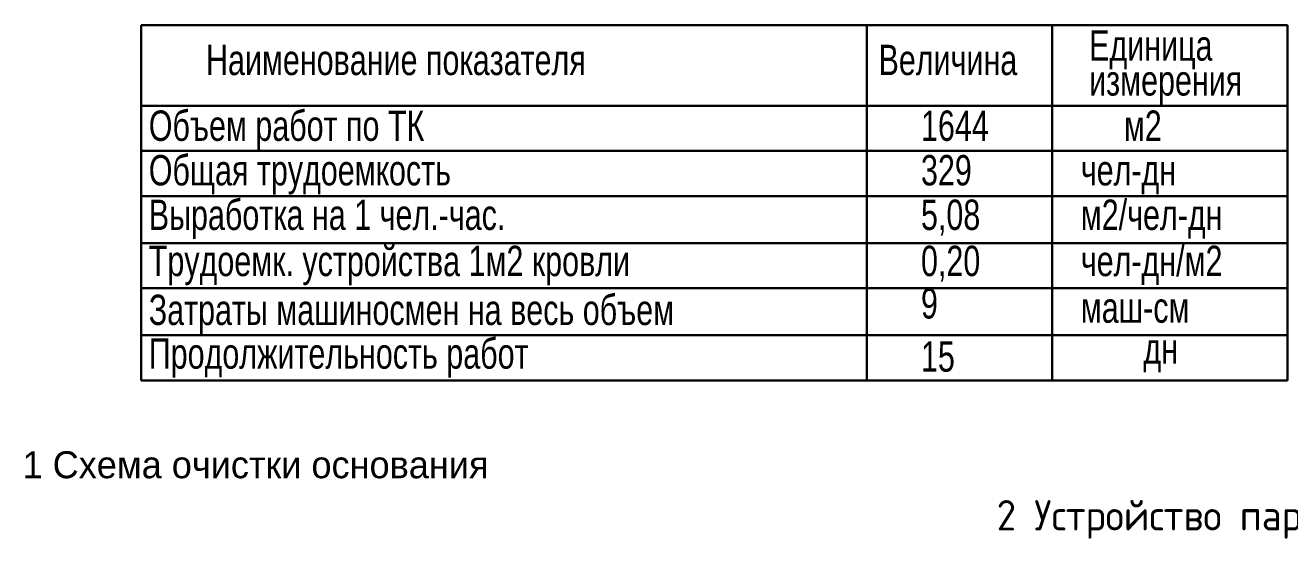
# Model space of a CAD drawing. Header units: millimetres. Extents: x 5763 to 12018931, y 39842 to 3600577.
# Drawn here: x 1129206 to 1176032, y 828031 to 847053 of the extents above; entities that cross this region are included whole.
import ezdxf

# ---------------------------------------------------------------- set-up
doc = ezdxf.new("R2010")
doc.units = ezdxf.units.MM
for name, color, linetype, lineweight in [('0.4', 7, 'Continuous', 40), ('1надписи Наумов', 4, 'Continuous', 13), ('текст', 7, 'Continuous', 30)]:
    doc.layers.add(name, color=color, linetype=linetype, lineweight=lineweight)
doc.styles.add('PSTUDIO', font='pstudio.shx')
doc.styles.add('RUSSWIN_0_75', font='russwin.shx', dxfattribs={"width": 0.75})
doc.styles.get("Standard").update_dxf_attribs({"font": 'romans.shx', "width": 0.7, "oblique": 15, "height": 500})

msp = doc.modelspace()

# ---------------------------------------------------------------- linework, layer by layer
at = {"layer": 'текст', "color": 7}
for p, q in [((1133495.20918, 847052.68148), (1175956.10131, 847052.68148)), ((1133495.20918, 847052.68148), (1133495.20918, 833896.32284)), ((1160366.32034, 847052.68148), (1160366.32034, 833896.32284)), ((1167235.54423, 847052.68148), (1167235.54423, 833896.32284)), ((1175956.10131, 847052.68148), (1175956.10131, 833896.32284)), ((1133495.20918, 844071.40617), (1175956.10131, 844071.40617)), ((1133495.20918, 842397.63957), (1175956.10131, 842397.63957)), ((1133495.20918, 840723.87755), (1175956.10131, 840723.87755)), ((1133495.20918, 838983.86221), (1175956.10131, 838983.86221)), ((1133495.20918, 837310.10019), (1175956.10131, 837310.10019)), ((1133495.20918, 835570.08486), (1175956.10131, 835570.08486)), ((1133495.20918, 833896.32284), (1175956.10131, 833896.32284))]:
    msp.add_line(p, q, dxfattribs=at)

# ---------------------------------------------------------------- texts
at = {"color": 7, "lineweight": 18, "ltscale": 0.5, "style": 'PSTUDIO'}
msp.add_text('1 Схема очистки основания ', height=1000, dxfattribs=at).set_placement((1129103.89665, 830272.1591))
at = {"layer": '0.4', "color": 7, "linetype": 'ByBlock', "lineweight": 25, "width": 0.9}
msp.add_text('2 Устройство пароизоляции оклеечной ', height=1125, dxfattribs=at).set_placement((1165179.11137, 828336.74749))
at = {"layer": '1надписи Наумов', "style": 'RUSSWIN_0_75', "width": 0.75}
for s, p in [('Единица', (1168604.31821, 845742.05135)), ('Наименование показателя', (1135897.76648, 845207.59835)), ('Величина', (1160804.00933, 845207.59835)), ('измерения', (1168604.31821, 844448.45536)), ('Объем работ по ТК', (1133779.45163, 842770.32119)), ('1644', (1162376.83883, 842770.32119)), ('м2', (1169890.09006, 842770.32119)), ('Общая трудоемкость', (1133779.45163, 841120.32119)), ('329', (1162376.83883, 841120.32119)), ('чел-дн', (1168294.87989, 841120.32119)), ('Выработка на 1 чел.-час.', (1133779.45163, 839470.32119)), ('5,08', (1162376.83883, 839470.32119)), ('м2/чел-дн', (1168294.87989, 839470.32119)), ('Трудоемк. устройства 1м2 кровли', (1133779.45163, 837760.32119)), ('0,20', (1162376.83883, 837760.32119)), ('чел-дн/м2', (1168294.87989, 837760.32119)), ('9', (1162376.83883, 836188.48087)), ('Затраты машиносмен на весь объем', (1133779.45163, 835948.46553)), ('маш-см', (1168294.87989, 836032.1756)), ('Продолжительность работ', (1133779.45163, 834331.54384)), ('дн', (1170613.56833, 834520.02205)), ('15', (1162376.83883, 834221.94734))]:
    msp.add_text(s, height=1125, dxfattribs=at).set_placement(p)

doc.saveas('drawing.dxf')
